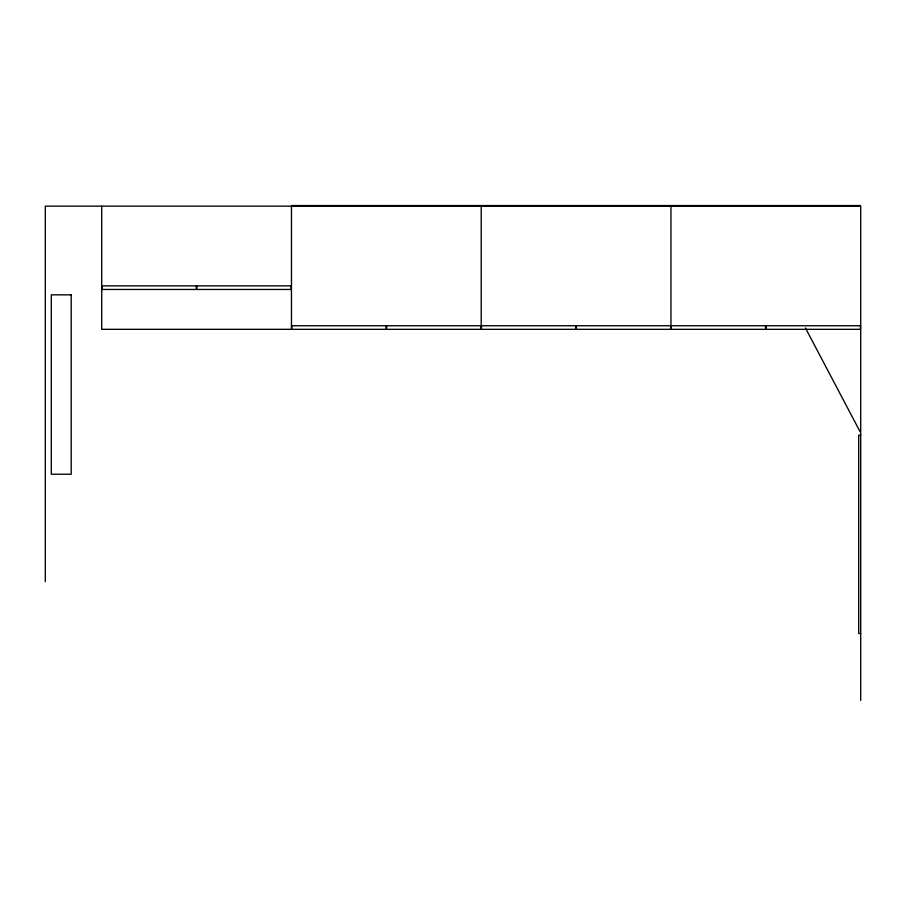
<?xml version="1.0" encoding="UTF-8"?>
<svg xmlns="http://www.w3.org/2000/svg" width="906" height="906" viewBox="0 0 906 906"><rect width="100%" height="100%" fill="white"/><g stroke="black" fill="none" stroke-linecap="round" stroke-linejoin="round"><path stroke-width="1.36" d="M101.71 285.877L291.46 285.877M291.46 325.741L860.7 325.741M860.7 435.163L858.707 435.163L858.707 633.475L860.7 633.475M805.434 327.983L860.111 431.754M860.7 700.451L860.7 206.149L45.3 206.149L45.3 581.663M860.304 206.149L860.304 205.549L671.346 205.549L671.346 206.149M860.406 325.741L860.406 329.32L766.125 329.32L766.125 325.741M765.525 325.741L765.525 329.32L671.255 329.32L671.255 325.741M670.95 206.149L670.95 325.741M670.655 325.741L670.655 329.32L576.375 329.32L576.375 325.741M670.553 206.149L670.553 205.549L481.607 205.549L481.607 206.149M575.774 325.741L575.774 329.32L481.505 329.32L481.505 325.741M481.199 206.149L481.199 325.741M480.905 325.741L480.905 329.32L386.624 329.32L386.624 325.741M480.803 206.149L480.803 205.549L291.857 205.549L291.857 206.149M386.035 325.741L386.035 329.32L291.755 329.32L291.755 325.741M291.46 206.149L291.46 329.32L101.71 329.32L101.71 206.149M291.154 285.877L291.154 289.467L196.885 289.467L196.885 285.877M196.285 285.877L196.285 289.467L102.004 289.467L102.004 285.877M71.212 294.846L51.28 294.846L51.28 474.223L71.212 474.223L71.212 294.846"/></g></svg>
